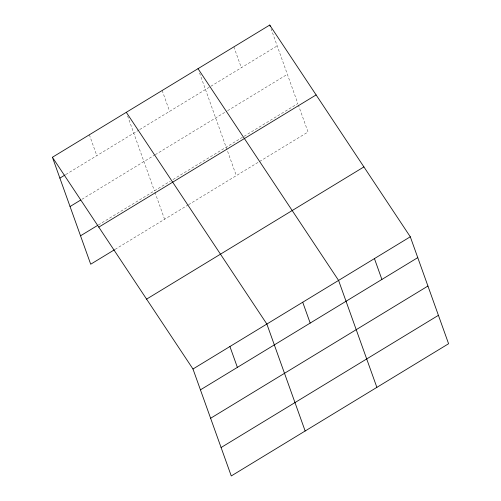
<?xml version="1.0" encoding="UTF-8"?>
<svg xmlns="http://www.w3.org/2000/svg" width="501" height="501" viewBox="0 0 501 501"><rect width="100%" height="100%" fill="white"/><g stroke="black" fill="none" stroke-linecap="round" stroke-linejoin="round"><path stroke-width="0.38" stroke-dasharray="2.5 1.88" d="M65.813 174.505L139.078 129.928M139.741 129.527L277.197 45.898M81.926 199.304L154.565 155.11M155.229 154.709L226.947 111.078M227.611 110.671L287.374 74.311M98.346 224.968L170.359 181.155M173.014 179.54L243.405 136.717M244.068 136.31L297.857 103.588L271.022 28.645M115.117 249.366L187.837 205.122M188.501 204.721L308.027 132.001L298.364 105.01M233.873 46.862L241.338 67.716M199.561 72.996L236.309 175.632M162.161 90.493L169.626 111.347M127.586 115.906L154.421 190.85M154.928 192.271L164.597 219.263M89.36 134.788L96.825 155.636"/><path stroke-width="0.75" d="M52.411 157.264L269.732 25.05L410.294 236.785L448.589 343.736L231.268 475.95L192.973 368.999L52.411 157.264L90.706 264.215L114.46 249.767M59.876 178.112L65.155 174.905M70.052 206.531L80.605 200.106M80.536 235.802L97.689 225.369M98.797 227.135L316.118 94.921M146.586 299.128L363.908 166.914M192.973 368.999L410.294 236.785M200.438 389.847L417.759 257.633M210.614 418.26L427.929 286.046M221.091 447.537L438.413 315.323M198.02 68.681L338.576 280.416L376.871 387.367M126.302 112.312L266.864 324.047L305.153 430.998M374.435 258.597L381.9 279.452M269.732 25.05L270.246 26.49M302.717 302.228L310.188 323.082M229.915 346.523L237.38 367.371"/></g></svg>
